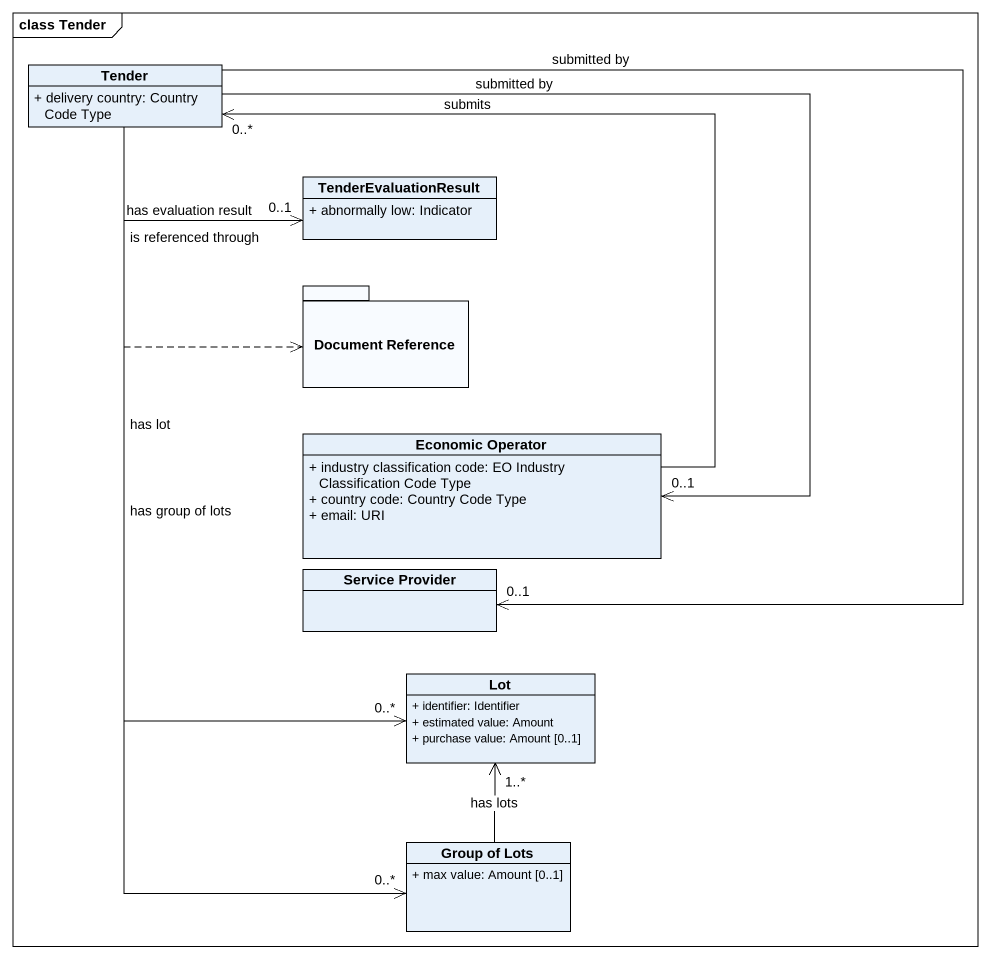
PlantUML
@startuml
mainframe class Tender
hide circle
hide empty members
skinparam classAttributeIconSize 0
class Tender {
  + delivery country: Country Code Type
}
class TenderEvaluationResult {
  + abnormally low: Indicator
}
package "Document Reference" as Document_Reference {
}
class "Economic Operator" as Economic_Operator {
  + industry classification code: EO Industry Classification Code Type
  + country code: Country Code Type
  + email: URI
}
class "Service Provider" as Service_Provider
class Lot {
  + identifier: Identifier
  + estimated value: Amount
  + purchase value: Amount [0..1]
}
class "Group of Lots" as Group_of_Lots {
  + max value: Amount [0..1]
}
Tender -right-> "0..1" TenderEvaluationResult : has evaluation result
Tender ..> Document_Reference : is referenced through
Tender --> "0..1" Economic_Operator : submitted by
Tender --> "0..1" Service_Provider : submitted by
Tender --> "0..*" Lot : has lot
Tender --> "0..*" Group_of_Lots : has group of lots
Economic_Operator -up-> "0..*" Tender : submits
Group_of_Lots -up-> "1..*" Lot : has lots
@enduml
